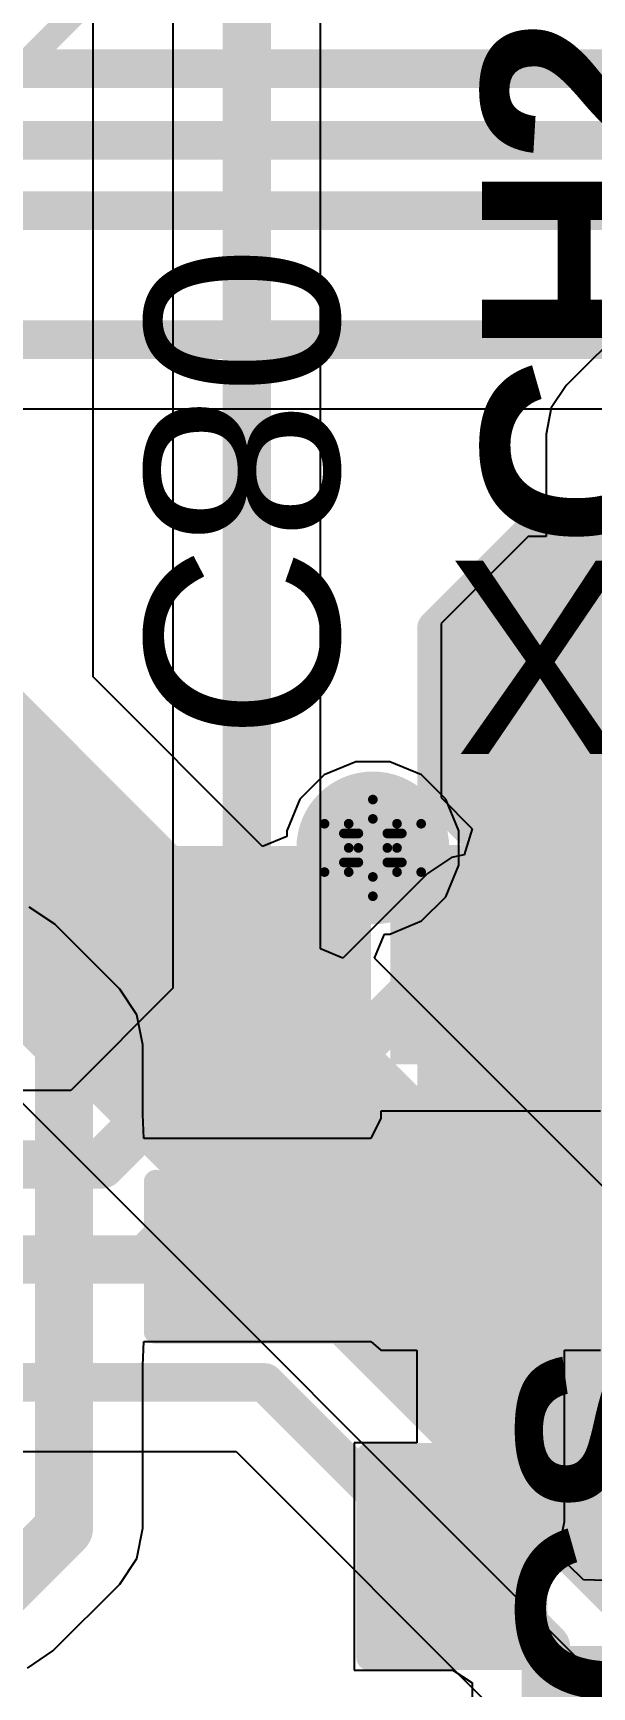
# Model space of a CAD drawing. Header units: inches. Extents: x -2.7 to 10.9, y -2.9 to 7.4.
# Drawn here: x 0.5096 to 0.6252, y 0.389 to 0.7312 of the extents above; entities that cross this region are included whole.
import ezdxf

# ---------------------------------------------------------------- set-up
doc = ezdxf.new("R2010")
doc.units = ezdxf.units.IN
doc.header["$MEASUREMENT"] = 0
for name, color, linetype in [('Board Outline', 216, 'Continuous'), ('Bottom Layer', 5, 'Continuous'), ('Bottom Overlay', 54, 'Continuous'), ('Bottom Paste', 16, 'Continuous'), ('Bottom Solder', 6, 'Continuous'), ('Drill Drawing', 1, 'Continuous'), ('Layer 2', 16, 'Continuous'), ('Layer 3', 76, 'Continuous'), ('Top Layer', 1, 'Continuous'), ('Top Overlay', 2, 'Continuous'), ('Top Paste', 8, 'Continuous'), ('Top Solder', 216, 'Continuous'), ('Via Holes', 16, 'Continuous')]:
    doc.layers.add(name, color=color, linetype=linetype)
doc.styles.add('Arial', font='', dxfattribs={"height": 0.2})
doc.styles.add('Arial_Bold', font='', dxfattribs={"height": 0.2})
doc.styles.get('Arial').set_extended_font_data('Arial')
doc.styles.get('Arial_Bold').set_extended_font_data('Arial', bold=True)

# ---------------------------------------------------------------- blocks, each defined once
blk = doc.blocks.new('T__________10')
at = {"layer": 'Top Layer'}
blk.add_hatch(color=1, dxfattribs=at).paths.add_polyline_path([(0.015, 0.03), (-0.015, 0.03), (-0.03, 0.015), (-0.03, -0.015), (-0.015, -0.03), (0.015, -0.03), (0.03, -0.015), (0.03, 0.015)])
at = {"layer": 'Top Paste'}
blk.add_hatch(color=8, dxfattribs=at).paths.add_polyline_path([(0.015, 0.03), (-0.015, 0.03), (-0.03, 0.015), (-0.03, -0.015), (-0.015, -0.03), (0.015, -0.03), (0.03, -0.015), (0.03, 0.015)])
at = {"layer": 'Top Solder'}
blk.add_hatch(color=216, dxfattribs=at).paths.add_polyline_path([(0.017, 0.034), (-0.017, 0.034), (-0.034, 0.017), (-0.034, -0.017), (-0.017, -0.034), (0.017, -0.034), (0.034, -0.017), (0.034, 0.017)])
at = {"layer": 'Top Overlay'}
for points in [[(-0.037, 0.017, 0.00787, 0.00787, 0), (-0.017, 0.037, 0.00787, 0.00787, 0)], [(-0.017, 0.037, 0.00787, 0.00787, 0), (0.017, 0.037, 0.00787, 0.00787, 0)], [(0.017, 0.037, 0.00787, 0.00787, 0), (0.037, 0.017, 0.00787, 0.00787, 0)], [(-0.037, -0.017, 0.00787, 0.00787, 0), (-0.037, 0.017, 0.00787, 0.00787, 0)], [(0.037, -0.017, 0.00787, 0.00787, 0), (0.037, 0.017, 0.00787, 0.00787, 0)], [(-0.037, -0.017, 0.00787, 0.00787, 0), (-0.017, -0.037, 0.00787, 0.00787, 0)], [(0.017, -0.037, 0.00787, 0.00787, 0), (0.037, -0.017, 0.00787, 0.00787, 0)], [(-0.017, -0.037, 0.00787, 0.00787, 0), (0.017, -0.037, 0.00787, 0.00787, 0)]]:
    blk.add_lwpolyline(points, format="xyseb", dxfattribs=at)
for points in [[(-0.01897, 0.037, 0.00394, 0.00394, 1), (-0.01503, 0.037, 0.00394, 0.00394, 1)], [(-0.01897, 0.037, 0.00394, 0.00394, 1), (-0.01503, 0.037, 0.00394, 0.00394, 1)], [(0.01503, 0.037, 0.00394, 0.00394, 1), (0.01897, 0.037, 0.00394, 0.00394, 1)], [(0.01503, 0.037, 0.00394, 0.00394, 1), (0.01897, 0.037, 0.00394, 0.00394, 1)], [(-0.03897, 0.017, 0.00394, 0.00394, 1), (-0.03503, 0.017, 0.00394, 0.00394, 1)], [(-0.03897, 0.017, 0.00394, 0.00394, 1), (-0.03503, 0.017, 0.00394, 0.00394, 1)], [(0.03503, 0.017, 0.00394, 0.00394, 1), (0.03897, 0.017, 0.00394, 0.00394, 1)], [(0.03503, 0.017, 0.00394, 0.00394, 1), (0.03897, 0.017, 0.00394, 0.00394, 1)], [(-0.03897, -0.017, 0.00394, 0.00394, 1), (-0.03503, -0.017, 0.00394, 0.00394, 1)], [(-0.03897, -0.017, 0.00394, 0.00394, 1), (-0.03503, -0.017, 0.00394, 0.00394, 1)], [(0.03503, -0.017, 0.00394, 0.00394, 1), (0.03897, -0.017, 0.00394, 0.00394, 1)], [(0.03503, -0.017, 0.00394, 0.00394, 1), (0.03897, -0.017, 0.00394, 0.00394, 1)], [(-0.01897, -0.037, 0.00394, 0.00394, 1), (-0.01503, -0.037, 0.00394, 0.00394, 1)], [(-0.01897, -0.037, 0.00394, 0.00394, 1), (-0.01503, -0.037, 0.00394, 0.00394, 1)], [(0.01503, -0.037, 0.00394, 0.00394, 1), (0.01897, -0.037, 0.00394, 0.00394, 1)], [(0.01503, -0.037, 0.00394, 0.00394, 1), (0.01897, -0.037, 0.00394, 0.00394, 1)]]:
    blk.add_lwpolyline(points, format="xyseb", close=True, dxfattribs=at)
blk = doc.blocks.new('T__________17')
at = {"layer": 'Top Layer'}
blk.add_hatch(color=1, dxfattribs=at).paths.add_polyline_path([(0.015, 0.03), (-0.015, 0.03), (-0.03, 0.015), (-0.03, -0.015), (-0.015, -0.03), (0.015, -0.03), (0.03, -0.015), (0.03, 0.015)])
at = {"layer": 'Top Paste'}
blk.add_hatch(color=8, dxfattribs=at).paths.add_polyline_path([(0.015, 0.03), (-0.015, 0.03), (-0.03, 0.015), (-0.03, -0.015), (-0.015, -0.03), (0.015, -0.03), (0.03, -0.015), (0.03, 0.015)])
at = {"layer": 'Top Solder'}
blk.add_hatch(color=216, dxfattribs=at).paths.add_polyline_path([(0.017, 0.034), (-0.017, 0.034), (-0.034, 0.017), (-0.034, -0.017), (-0.017, -0.034), (0.017, -0.034), (0.034, -0.017), (0.034, 0.017)])
at = {"layer": 'Top Overlay'}
for points in [[(-0.037, 0.017, 0.00787, 0.00787, 0), (-0.017, 0.037, 0.00787, 0.00787, 0)], [(-0.017, 0.037, 0.00787, 0.00787, 0), (0.017, 0.037, 0.00787, 0.00787, 0)], [(0.017, 0.037, 0.00787, 0.00787, 0), (0.037, 0.017, 0.00787, 0.00787, 0)], [(-0.037, -0.017, 0.00787, 0.00787, 0), (-0.037, 0.017, 0.00787, 0.00787, 0)], [(0.037, -0.017, 0.00787, 0.00787, 0), (0.037, 0.017, 0.00787, 0.00787, 0)], [(-0.037, -0.017, 0.00787, 0.00787, 0), (-0.017, -0.037, 0.00787, 0.00787, 0)], [(0.017, -0.037, 0.00787, 0.00787, 0), (0.037, -0.017, 0.00787, 0.00787, 0)], [(-0.017, -0.037, 0.00787, 0.00787, 0), (0.017, -0.037, 0.00787, 0.00787, 0)]]:
    blk.add_lwpolyline(points, format="xyseb", dxfattribs=at)
for points in [[(-0.01897, 0.037, 0.00394, 0.00394, 1), (-0.01503, 0.037, 0.00394, 0.00394, 1)], [(-0.01897, 0.037, 0.00394, 0.00394, 1), (-0.01503, 0.037, 0.00394, 0.00394, 1)], [(0.01503, 0.037, 0.00394, 0.00394, 1), (0.01897, 0.037, 0.00394, 0.00394, 1)], [(0.01503, 0.037, 0.00394, 0.00394, 1), (0.01897, 0.037, 0.00394, 0.00394, 1)], [(-0.03897, 0.017, 0.00394, 0.00394, 1), (-0.03503, 0.017, 0.00394, 0.00394, 1)], [(-0.03897, 0.017, 0.00394, 0.00394, 1), (-0.03503, 0.017, 0.00394, 0.00394, 1)], [(0.03503, 0.017, 0.00394, 0.00394, 1), (0.03897, 0.017, 0.00394, 0.00394, 1)], [(0.03503, 0.017, 0.00394, 0.00394, 1), (0.03897, 0.017, 0.00394, 0.00394, 1)], [(-0.03897, -0.017, 0.00394, 0.00394, 1), (-0.03503, -0.017, 0.00394, 0.00394, 1)], [(-0.03897, -0.017, 0.00394, 0.00394, 1), (-0.03503, -0.017, 0.00394, 0.00394, 1)], [(0.03503, -0.017, 0.00394, 0.00394, 1), (0.03897, -0.017, 0.00394, 0.00394, 1)], [(0.03503, -0.017, 0.00394, 0.00394, 1), (0.03897, -0.017, 0.00394, 0.00394, 1)], [(-0.01897, -0.037, 0.00394, 0.00394, 1), (-0.01503, -0.037, 0.00394, 0.00394, 1)], [(-0.01897, -0.037, 0.00394, 0.00394, 1), (-0.01503, -0.037, 0.00394, 0.00394, 1)], [(0.01503, -0.037, 0.00394, 0.00394, 1), (0.01897, -0.037, 0.00394, 0.00394, 1)], [(0.01503, -0.037, 0.00394, 0.00394, 1), (0.01897, -0.037, 0.00394, 0.00394, 1)]]:
    blk.add_lwpolyline(points, format="xyseb", close=True, dxfattribs=at)
blk = doc.blocks.new('Q22FA12800090_B_121')
at = {"layer": 'Bottom Layer'}
for points in [[(-0.0187, 0.06201), (0.0187, 0.06201), (0.0187, 0.02854), (-0.0187, 0.02854)], [(0.03839, 0.06201), (0.07579, 0.06201), (0.07579, 0.02854), (0.03839, 0.02854)], [(-0.0187, 0.01673), (0.0187, 0.01673), (0.0187, -0.01673), (-0.0187, -0.01673)], [(0.03839, 0.01673), (0.07579, 0.01673), (0.07579, -0.01673), (0.03839, -0.01673)]]:
    blk.add_hatch(color=5, dxfattribs=at).paths.add_polyline_path(points)
at = {"layer": 'Bottom Paste'}
for points in [[(-0.0187, 0.06201), (0.0187, 0.06201), (0.0187, 0.02854), (-0.0187, 0.02854)], [(0.03839, 0.06201), (0.07579, 0.06201), (0.07579, 0.02854), (0.03839, 0.02854)], [(-0.0187, 0.01673), (0.0187, 0.01673), (0.0187, -0.01673), (-0.0187, -0.01673)], [(0.03839, 0.01673), (0.07579, 0.01673), (0.07579, -0.01673), (0.03839, -0.01673)]]:
    blk.add_hatch(color=16, dxfattribs=at).paths.add_polyline_path(points)
at = {"layer": 'Bottom Solder'}
for points in [[(-0.0227, 0.06601), (0.0227, 0.06601), (0.0227, 0.02454), (-0.0227, 0.02454)], [(0.03439, 0.06601), (0.07979, 0.06601), (0.07979, 0.02454), (0.03439, 0.02454)], [(-0.0227, 0.02073), (0.0227, 0.02073), (0.0227, -0.02073), (-0.0227, -0.02073)], [(0.03439, 0.02073), (0.07979, 0.02073), (0.07979, -0.02073), (0.03439, -0.02073)]]:
    blk.add_hatch(color=6, dxfattribs=at).paths.add_polyline_path(points)
at = {"layer": 'Bottom Overlay'}
for points in [[(0.02654, 0.05564, 0.005, 0.005, 0), (0.03054, 0.05564, 0.005, 0.005, 0)], [(-0.02746, 0.00164, 0.005, 0.005, 0), (-0.02746, -0.00436, 0.005, 0.005, 0)], [(-0.02746, 0.00164, 0.005, 0.005, 0), (-0.02446, -0.00136, 0.005, 0.005, 0)], [(-0.02446, -0.00136, 0.005, 0.005, 0), (-0.02746, -0.00436, 0.005, 0.005, 0)], [(0.02654, -0.01136, 0.005, 0.005, 0), (0.03054, -0.01136, 0.005, 0.005, 0)]]:
    blk.add_lwpolyline(points, format="xyseb", dxfattribs=at)
for points in [[(0.02529, 0.05564, 0.0025, 0.0025, 1), (0.02779, 0.05564, 0.0025, 0.0025, 1)], [(0.02929, 0.05564, 0.0025, 0.0025, 1), (0.03179, 0.05564, 0.0025, 0.0025, 1)], [(-0.02871, 0.00164, 0.0025, 0.0025, 1), (-0.02621, 0.00164, 0.0025, 0.0025, 1)], [(-0.02871, 0.00164, 0.0025, 0.0025, 1), (-0.02621, 0.00164, 0.0025, 0.0025, 1)], [(-0.02571, -0.00136, 0.0025, 0.0025, 1), (-0.02321, -0.00136, 0.0025, 0.0025, 1)], [(-0.02571, -0.00136, 0.0025, 0.0025, 1), (-0.02321, -0.00136, 0.0025, 0.0025, 1)], [(-0.02871, -0.00436, 0.0025, 0.0025, 1), (-0.02621, -0.00436, 0.0025, 0.0025, 1)], [(-0.02871, -0.00436, 0.0025, 0.0025, 1), (-0.02621, -0.00436, 0.0025, 0.0025, 1)], [(0.02529, -0.01136, 0.0025, 0.0025, 1), (0.02779, -0.01136, 0.0025, 0.0025, 1)], [(0.02929, -0.01136, 0.0025, 0.0025, 1), (0.03179, -0.01136, 0.0025, 0.0025, 1)]]:
    blk.add_lwpolyline(points, format="xyseb", close=True, dxfattribs=at)
blk = doc.blocks.new('R___0603_B_149')
at = {"layer": 'Bottom Layer'}
for points in [[(-0.045, -0.0175), (-0.045, 0.0175), (-0.015, 0.0175), (-0.015, -0.0175)], [(0.015, -0.0175), (0.015, 0.0175), (0.045, 0.0175), (0.045, -0.0175)]]:
    blk.add_hatch(color=5, dxfattribs=at).paths.add_polyline_path(points)
at = {"layer": 'Bottom Paste'}
for points in [[(-0.045, -0.0175), (-0.045, 0.0175), (-0.015, 0.0175), (-0.015, -0.0175)], [(0.015, -0.0175), (0.015, 0.0175), (0.045, 0.0175), (0.045, -0.0175)]]:
    blk.add_hatch(color=16, dxfattribs=at).paths.add_polyline_path(points)
at = {"layer": 'Bottom Solder'}
for points in [[(-0.049, -0.0215), (-0.049, 0.0215), (-0.011, 0.0215), (-0.011, -0.0215)], [(0.011, -0.0215), (0.011, 0.0215), (0.049, 0.0215), (0.049, -0.0215)]]:
    blk.add_hatch(color=6, dxfattribs=at).paths.add_polyline_path(points)
at = {"layer": 'Bottom Overlay'}
for points in [[(-0.048, 0.021, 0.005, 0.005, 0), (0.048, 0.021, 0.005, 0.005, 0)], [(-0.048, -0.021, 0.005, 0.005, 0), (-0.048, 0.021, 0.005, 0.005, 0)], [(0.048, -0.021, 0.005, 0.005, 0), (0.048, 0.021, 0.005, 0.005, 0)], [(-0.048, -0.021, 0.005, 0.005, 0), (0.048, -0.021, 0.005, 0.005, 0)]]:
    blk.add_lwpolyline(points, format="xyseb", dxfattribs=at)
for points in [[(-0.04925, 0.021, 0.0025, 0.0025, 1), (-0.04675, 0.021, 0.0025, 0.0025, 1)], [(-0.04925, 0.021, 0.0025, 0.0025, 1), (-0.04675, 0.021, 0.0025, 0.0025, 1)], [(0.04675, 0.021, 0.0025, 0.0025, 1), (0.04925, 0.021, 0.0025, 0.0025, 1)], [(0.04675, 0.021, 0.0025, 0.0025, 1), (0.04925, 0.021, 0.0025, 0.0025, 1)], [(-0.04925, -0.021, 0.0025, 0.0025, 1), (-0.04675, -0.021, 0.0025, 0.0025, 1)], [(-0.04925, -0.021, 0.0025, 0.0025, 1), (-0.04675, -0.021, 0.0025, 0.0025, 1)], [(0.04675, -0.021, 0.0025, 0.0025, 1), (0.04925, -0.021, 0.0025, 0.0025, 1)], [(0.04675, -0.021, 0.0025, 0.0025, 1), (0.04925, -0.021, 0.0025, 0.0025, 1)]]:
    blk.add_lwpolyline(points, format="xyseb", close=True, dxfattribs=at)
blk = doc.blocks.new('C___0603_B_275')
at = {"layer": 'Bottom Layer'}
for points in [[(-0.045, -0.0175), (-0.045, 0.0175), (-0.015, 0.0175), (-0.015, -0.0175)], [(0.015, -0.0175), (0.015, 0.0175), (0.045, 0.0175), (0.045, -0.0175)]]:
    blk.add_hatch(color=5, dxfattribs=at).paths.add_polyline_path(points)
at = {"layer": 'Bottom Paste'}
for points in [[(-0.045, -0.0175), (-0.045, 0.0175), (-0.015, 0.0175), (-0.015, -0.0175)], [(0.015, -0.0175), (0.015, 0.0175), (0.045, 0.0175), (0.045, -0.0175)]]:
    blk.add_hatch(color=16, dxfattribs=at).paths.add_polyline_path(points)
at = {"layer": 'Bottom Solder'}
for points in [[(-0.04736, -0.01986), (-0.04736, 0.01986), (-0.01264, 0.01986), (-0.01264, -0.01986)], [(0.01264, -0.01986), (0.01264, 0.01986), (0.04736, 0.01986), (0.04736, -0.01986)]]:
    blk.add_hatch(color=6, dxfattribs=at).paths.add_polyline_path(points)
at = {"layer": 'Bottom Overlay'}
for points in [[(-0.018, 0.021, 0.005, 0.005, 0), (-0.049, 0.021, 0.005, 0.005, 0)], [(-0.049, -0.021, 0.005, 0.005, 0), (-0.049, 0.021, 0.005, 0.005, 0)], [(0.049, 0.021, 0.005, 0.005, 0), (0.018, 0.021, 0.005, 0.005, 0)], [(0.049, -0.021, 0.005, 0.005, 0), (0.049, 0.021, 0.005, 0.005, 0)], [(-0.018, -0.021, 0.005, 0.005, 0), (-0.049, -0.021, 0.005, 0.005, 0)], [(0.049, -0.021, 0.005, 0.005, 0), (0.018, -0.021, 0.005, 0.005, 0)]]:
    blk.add_lwpolyline(points, format="xyseb", dxfattribs=at)
for points in [[(-0.05025, 0.021, 0.0025, 0.0025, 1), (-0.04775, 0.021, 0.0025, 0.0025, 1)], [(-0.05025, 0.021, 0.0025, 0.0025, 1), (-0.04775, 0.021, 0.0025, 0.0025, 1)], [(-0.01925, 0.021, 0.0025, 0.0025, 1), (-0.01675, 0.021, 0.0025, 0.0025, 1)], [(0.01675, 0.021, 0.0025, 0.0025, 1), (0.01925, 0.021, 0.0025, 0.0025, 1)], [(0.04775, 0.021, 0.0025, 0.0025, 1), (0.05025, 0.021, 0.0025, 0.0025, 1)], [(0.04775, 0.021, 0.0025, 0.0025, 1), (0.05025, 0.021, 0.0025, 0.0025, 1)], [(-0.05025, -0.021, 0.0025, 0.0025, 1), (-0.04775, -0.021, 0.0025, 0.0025, 1)], [(-0.05025, -0.021, 0.0025, 0.0025, 1), (-0.04775, -0.021, 0.0025, 0.0025, 1)], [(-0.01925, -0.021, 0.0025, 0.0025, 1), (-0.01675, -0.021, 0.0025, 0.0025, 1)], [(0.01675, -0.021, 0.0025, 0.0025, 1), (0.01925, -0.021, 0.0025, 0.0025, 1)], [(0.04775, -0.021, 0.0025, 0.0025, 1), (0.05025, -0.021, 0.0025, 0.0025, 1)], [(0.04775, -0.021, 0.0025, 0.0025, 1), (0.05025, -0.021, 0.0025, 0.0025, 1)]]:
    blk.add_lwpolyline(points, format="xyseb", close=True, dxfattribs=at)

msp = doc.modelspace()

# ---------------------------------------------------------------- hatches: boundary and pattern name
at = {"layer": 'Bottom Layer'}
h = msp.add_hatch(color=5, dxfattribs=at)
edge = h.paths.add_edge_path()
edge.add_arc((0.57989, 0.5626), 0.01181, 0, 360)
at = {"layer": 'Bottom Solder'}
h = msp.add_hatch(color=6, dxfattribs=at)
edge = h.paths.add_edge_path()
edge.add_arc((0.57989, 0.5626), 0.01581, 0, 360)
at = {"layer": 'Layer 2'}
h = msp.add_hatch(color=16, dxfattribs=at)
edge = h.paths.add_edge_path()
edge.add_arc((0.57989, 0.5626), 0.01181, 0, 360)
at = {"layer": 'Layer 3'}
h = msp.add_hatch(color=76, dxfattribs=at)
edge = h.paths.add_edge_path()
edge.add_arc((0.57989, 0.5626), 0.01181, 0, 360)
at = {"layer": 'Top Layer'}
h = msp.add_hatch(color=1, dxfattribs=at)
edge = h.paths.add_edge_path()
edge.add_arc((0.57989, 0.5626), 0.01181, 0, 360)
at = {"layer": 'Top Solder'}
h = msp.add_hatch(color=216, dxfattribs=at)
edge = h.paths.add_edge_path()
edge.add_arc((0.57989, 0.5626), 0.01581, 0, 360)
at = {"layer": 'Via Holes'}
h = msp.add_hatch(color=7, dxfattribs=at)
edge = h.paths.add_edge_path()
edge.add_arc((0.57989, 0.5626), 0.00591, 0, 360)

# ---------------------------------------------------------------- linework, layer by layer
at = {"layer": 'Board Outline'}
msp.add_lwpolyline([(-2.49969, 1.37795, 0.005, 0.005, -0.740599), (2.8433, 0.25075, 0.005, 0.005, 0)], format="xyseb", dxfattribs=at)
at = {"layer": 'Bottom Layer'}
for p, q in [((0.49514, 0.65345), (0.66369, 0.65345)), ((0.51407, 0.54681), (0.50878, 0.55035)), ((0.52752, 0.53337), (0.51407, 0.54681)), ((0.53105, 0.52808), (0.52752, 0.53337)), ((0.5323, 0.52184), (0.53105, 0.52808)), ((0.5323, 0.50743), (0.5323, 0.52184)), ((0.5325, 0.50251), (0.5323, 0.50743)), ((0.58154, 0.50667), (0.5795, 0.50251)), ((0.627, 0.50813), (0.58154, 0.50813)), ((0.58154, 0.50813), (0.58154, 0.50667)), ((0.5795, 0.50251), (0.5325, 0.50251)), ((0.5323, 0.4556), (0.5325, 0.46051)), ((0.5325, 0.46051), (0.5795, 0.46051)), ((0.5795, 0.46051), (0.58154, 0.45872)), ((0.58154, 0.45872), (0.58154, 0.45872)), ((0.58154, 0.45872), (0.58897, 0.45872)), ((0.58897, 0.45872), (0.58897, 0.4395)), ((0.61956, 0.42327), (0.61956, 0.45872)), ((0.61956, 0.45872), (0.627, 0.45872)), ((0.5323, 0.42184), (0.5323, 0.4556)), ((0.58897, 0.4395), (0.576, 0.4395)), ((0.576, 0.4395), (0.576, 0.3925)), ((0.53105, 0.41559), (0.5323, 0.42184)), ((0.6184, 0.41741), (0.61956, 0.42327)), ((0.52752, 0.4103), (0.53105, 0.41559)), ((0.618, 0.41682), (0.6184, 0.41741)), ((0.618, 0.41586), (0.618, 0.41682)), ((0.62031, 0.41431), (0.618, 0.41586)), ((0.62346, 0.41116), (0.62031, 0.41431)), ((0.63034, 0.41097), (0.62346, 0.41116)), ((0.51368, 0.39646), (0.52752, 0.4103)), ((0.50839, 0.39293), (0.51368, 0.39646)), ((0.576, 0.3925), (0.59646, 0.3925)), ((0.59646, 0.3925), (0.60042, 0.38985)), ((0.60042, 0.38985), (0.60042, 0.24586))]:
    msp.add_line(p, q, dxfattribs=at)
for points in [[(0.48119, 0.72384, 0.008, 0.008, 0), (0.82631, 0.72384, 0.008, 0.008, 0)], [(0.48721, 0.709, 0.008, 0.008, 0), (0.81901, 0.709, 0.008, 0.008, 0)], [(0.49295, 0.6944, 0.008, 0.008, 0), (0.81133, 0.6944, 0.008, 0.008, 0)], [(0.48922, 0.66773, 0.008, 0.008, 0), (0.6746, 0.66773, 0.008, 0.008, 0)], [(0.50254, 0.53528, 0.012, 0.012, 0), (0.51598, 0.52184, 0.012, 0.012, 0)], [(0.51598, 0.42184, 0.012, 0.012, 0), (0.51598, 0.52184, 0.012, 0.012, 0)], [(0.556, 0.48151, 0.01, 0.01, 0), (0.60235, 0.48151, 0.01, 0.01, 0)], [(0.60235, 0.48151, 0.01, 0.01, 0), (0.60427, 0.48343, 0.01, 0.01, 0)], [(0.60427, 0.42327, 0.01, 0.01, 0), (0.60427, 0.48343, 0.01, 0.01, 0)], [(0.50215, 0.408, 0.012, 0.012, 0), (0.51598, 0.42184, 0.012, 0.012, 0)], [(0.597, 0.416, 0.01, 0.01, 0), (0.60427, 0.42327, 0.01, 0.01, 0)], [(0.597, 0.4135, 0.01, 0.01, 0), (0.597, 0.416, 0.01, 0.01, 0)], [(0.597, 0.4135, 0.01, 0.01, 0), (0.607, 0.4035, 0.01, 0.01, 0)], [(0.607, 0.4035, 0.01, 0.01, 0), (0.6095, 0.4035, 0.01, 0.01, 0)], [(0.6095, 0.4035, 0.01, 0.01, 0), (0.61572, 0.39728, 0.01, 0.01, 0)], [(0.61572, 0.24586, 0.01, 0.01, 0), (0.61572, 0.39728, 0.01, 0.01, 0)]]:
    msp.add_lwpolyline(points, format="xyseb", dxfattribs=at)
for points in [[(0.51298, 0.52184, 0.006, 0.006, 1), (0.51898, 0.52184, 0.006, 0.006, 1)], [(0.51298, 0.52184, 0.006, 0.006, 1), (0.51898, 0.52184, 0.006, 0.006, 1)], [(0.5535, 0.48151, 0.005, 0.005, 1), (0.5585, 0.48151, 0.005, 0.005, 1)], [(0.59985, 0.48151, 0.005, 0.005, 1), (0.60485, 0.48151, 0.005, 0.005, 1)], [(0.59985, 0.48151, 0.005, 0.005, 1), (0.60485, 0.48151, 0.005, 0.005, 1)], [(0.60177, 0.48343, 0.005, 0.005, 1), (0.60677, 0.48343, 0.005, 0.005, 1)], [(0.60177, 0.48343, 0.005, 0.005, 1), (0.60677, 0.48343, 0.005, 0.005, 1)], [(0.51298, 0.42184, 0.006, 0.006, 1), (0.51898, 0.42184, 0.006, 0.006, 1)], [(0.51298, 0.42184, 0.006, 0.006, 1), (0.51898, 0.42184, 0.006, 0.006, 1)], [(0.60177, 0.42327, 0.005, 0.005, 1), (0.60677, 0.42327, 0.005, 0.005, 1)], [(0.60177, 0.42327, 0.005, 0.005, 1), (0.60677, 0.42327, 0.005, 0.005, 1)], [(0.5945, 0.416, 0.005, 0.005, 1), (0.5995, 0.416, 0.005, 0.005, 1)], [(0.5945, 0.416, 0.005, 0.005, 1), (0.5995, 0.416, 0.005, 0.005, 1)], [(0.5945, 0.4135, 0.005, 0.005, 1), (0.5995, 0.4135, 0.005, 0.005, 1)], [(0.5945, 0.4135, 0.005, 0.005, 1), (0.5995, 0.4135, 0.005, 0.005, 1)], [(0.6045, 0.4035, 0.005, 0.005, 1), (0.6095, 0.4035, 0.005, 0.005, 1)], [(0.6045, 0.4035, 0.005, 0.005, 1), (0.6095, 0.4035, 0.005, 0.005, 1)], [(0.607, 0.4035, 0.005, 0.005, 1), (0.612, 0.4035, 0.005, 0.005, 1)], [(0.607, 0.4035, 0.005, 0.005, 1), (0.612, 0.4035, 0.005, 0.005, 1)], [(0.61322, 0.39728, 0.005, 0.005, 1), (0.61822, 0.39728, 0.005, 0.005, 1)], [(0.61322, 0.39728, 0.005, 0.005, 1), (0.61822, 0.39728, 0.005, 0.005, 1)]]:
    msp.add_lwpolyline(points, format="xyseb", close=True, dxfattribs=at)
at = {"layer": 'Bottom Overlay'}
msp.add_lwpolyline([(0.256, 0.473, 0.005, 0.005, 0), (0.52, 0.737, 0.005, 0.005, 0)], format="xyseb", dxfattribs=at)
at = {"layer": 'Drill Drawing'}
for points in [[(0.57489, 0.5676, 0.002, 0.002, 0), (0.57989, 0.5726, 0.002, 0.002, 0)], [(0.57989, 0.5726, 0.002, 0.002, 0), (0.58489, 0.5676, 0.002, 0.002, 0)], [(0.56989, 0.5676, 0.002, 0.002, 0), (0.57489, 0.5626, 0.002, 0.002, 0)], [(0.56989, 0.5676, 0.002, 0.002, 0), (0.57489, 0.5676, 0.002, 0.002, 0)], [(0.57689, 0.5656, 0.002, 0.002, 0), (0.57989, 0.5686, 0.002, 0.002, 0)], [(0.57989, 0.5686, 0.002, 0.002, 0), (0.58289, 0.5656, 0.002, 0.002, 0)], [(0.58489, 0.5676, 0.002, 0.002, 0), (0.58989, 0.5676, 0.002, 0.002, 0)], [(0.58489, 0.5626, 0.002, 0.002, 0), (0.58989, 0.5676, 0.002, 0.002, 0)], [(0.57389, 0.5656, 0.002, 0.002, 0), (0.57689, 0.5626, 0.002, 0.002, 0)], [(0.57389, 0.5656, 0.002, 0.002, 0), (0.57689, 0.5656, 0.002, 0.002, 0)], [(0.58289, 0.5656, 0.002, 0.002, 0), (0.58589, 0.5656, 0.002, 0.002, 0)], [(0.58289, 0.5626, 0.002, 0.002, 0), (0.58589, 0.5656, 0.002, 0.002, 0)], [(0.56989, 0.5576, 0.002, 0.002, 0), (0.57489, 0.5626, 0.002, 0.002, 0)], [(0.57389, 0.5596, 0.002, 0.002, 0), (0.57689, 0.5626, 0.002, 0.002, 0)], [(0.58289, 0.5626, 0.002, 0.002, 0), (0.58589, 0.5596, 0.002, 0.002, 0)], [(0.58489, 0.5626, 0.002, 0.002, 0), (0.58989, 0.5576, 0.002, 0.002, 0)], [(0.56989, 0.5576, 0.002, 0.002, 0), (0.57489, 0.5576, 0.002, 0.002, 0)], [(0.57389, 0.5596, 0.002, 0.002, 0), (0.57689, 0.5596, 0.002, 0.002, 0)], [(0.57489, 0.5576, 0.002, 0.002, 0), (0.57989, 0.5526, 0.002, 0.002, 0)], [(0.57689, 0.5596, 0.002, 0.002, 0), (0.57989, 0.5566, 0.002, 0.002, 0)], [(0.57989, 0.5566, 0.002, 0.002, 0), (0.58289, 0.5596, 0.002, 0.002, 0)], [(0.57989, 0.5526, 0.002, 0.002, 0), (0.58489, 0.5576, 0.002, 0.002, 0)], [(0.58289, 0.5596, 0.002, 0.002, 0), (0.58589, 0.5596, 0.002, 0.002, 0)], [(0.58489, 0.5576, 0.002, 0.002, 0), (0.58989, 0.5576, 0.002, 0.002, 0)]]:
    msp.add_lwpolyline(points, format="xyseb", dxfattribs=at)
for points in [[(0.57939, 0.5726, 0.001, 0.001, 1), (0.58039, 0.5726, 0.001, 0.001, 1)], [(0.57939, 0.5726, 0.001, 0.001, 1), (0.58039, 0.5726, 0.001, 0.001, 1)], [(0.56939, 0.5676, 0.001, 0.001, 1), (0.57039, 0.5676, 0.001, 0.001, 1)], [(0.56939, 0.5676, 0.001, 0.001, 1), (0.57039, 0.5676, 0.001, 0.001, 1)], [(0.57439, 0.5676, 0.001, 0.001, 1), (0.57539, 0.5676, 0.001, 0.001, 1)], [(0.57439, 0.5676, 0.001, 0.001, 1), (0.57539, 0.5676, 0.001, 0.001, 1)], [(0.57939, 0.5686, 0.001, 0.001, 1), (0.58039, 0.5686, 0.001, 0.001, 1)], [(0.57939, 0.5686, 0.001, 0.001, 1), (0.58039, 0.5686, 0.001, 0.001, 1)], [(0.58439, 0.5676, 0.001, 0.001, 1), (0.58539, 0.5676, 0.001, 0.001, 1)], [(0.58439, 0.5676, 0.001, 0.001, 1), (0.58539, 0.5676, 0.001, 0.001, 1)], [(0.58939, 0.5676, 0.001, 0.001, 1), (0.59039, 0.5676, 0.001, 0.001, 1)], [(0.58939, 0.5676, 0.001, 0.001, 1), (0.59039, 0.5676, 0.001, 0.001, 1)], [(0.57339, 0.5656, 0.001, 0.001, 1), (0.57439, 0.5656, 0.001, 0.001, 1)], [(0.57339, 0.5656, 0.001, 0.001, 1), (0.57439, 0.5656, 0.001, 0.001, 1)], [(0.57639, 0.5656, 0.001, 0.001, 1), (0.57739, 0.5656, 0.001, 0.001, 1)], [(0.57639, 0.5656, 0.001, 0.001, 1), (0.57739, 0.5656, 0.001, 0.001, 1)], [(0.58239, 0.5656, 0.001, 0.001, 1), (0.58339, 0.5656, 0.001, 0.001, 1)], [(0.58239, 0.5656, 0.001, 0.001, 1), (0.58339, 0.5656, 0.001, 0.001, 1)], [(0.58539, 0.5656, 0.001, 0.001, 1), (0.58639, 0.5656, 0.001, 0.001, 1)], [(0.58539, 0.5656, 0.001, 0.001, 1), (0.58639, 0.5656, 0.001, 0.001, 1)], [(0.57439, 0.5626, 0.001, 0.001, 1), (0.57539, 0.5626, 0.001, 0.001, 1)], [(0.57439, 0.5626, 0.001, 0.001, 1), (0.57539, 0.5626, 0.001, 0.001, 1)], [(0.57639, 0.5626, 0.001, 0.001, 1), (0.57739, 0.5626, 0.001, 0.001, 1)], [(0.57639, 0.5626, 0.001, 0.001, 1), (0.57739, 0.5626, 0.001, 0.001, 1)], [(0.58239, 0.5626, 0.001, 0.001, 1), (0.58339, 0.5626, 0.001, 0.001, 1)], [(0.58239, 0.5626, 0.001, 0.001, 1), (0.58339, 0.5626, 0.001, 0.001, 1)], [(0.58439, 0.5626, 0.001, 0.001, 1), (0.58539, 0.5626, 0.001, 0.001, 1)], [(0.58439, 0.5626, 0.001, 0.001, 1), (0.58539, 0.5626, 0.001, 0.001, 1)], [(0.56939, 0.5576, 0.001, 0.001, 1), (0.57039, 0.5576, 0.001, 0.001, 1)], [(0.56939, 0.5576, 0.001, 0.001, 1), (0.57039, 0.5576, 0.001, 0.001, 1)], [(0.57339, 0.5596, 0.001, 0.001, 1), (0.57439, 0.5596, 0.001, 0.001, 1)], [(0.57339, 0.5596, 0.001, 0.001, 1), (0.57439, 0.5596, 0.001, 0.001, 1)], [(0.57439, 0.5576, 0.001, 0.001, 1), (0.57539, 0.5576, 0.001, 0.001, 1)], [(0.57439, 0.5576, 0.001, 0.001, 1), (0.57539, 0.5576, 0.001, 0.001, 1)], [(0.57639, 0.5596, 0.001, 0.001, 1), (0.57739, 0.5596, 0.001, 0.001, 1)], [(0.57639, 0.5596, 0.001, 0.001, 1), (0.57739, 0.5596, 0.001, 0.001, 1)], [(0.58239, 0.5596, 0.001, 0.001, 1), (0.58339, 0.5596, 0.001, 0.001, 1)], [(0.58239, 0.5596, 0.001, 0.001, 1), (0.58339, 0.5596, 0.001, 0.001, 1)], [(0.58439, 0.5576, 0.001, 0.001, 1), (0.58539, 0.5576, 0.001, 0.001, 1)], [(0.58439, 0.5576, 0.001, 0.001, 1), (0.58539, 0.5576, 0.001, 0.001, 1)], [(0.58539, 0.5596, 0.001, 0.001, 1), (0.58639, 0.5596, 0.001, 0.001, 1)], [(0.58539, 0.5596, 0.001, 0.001, 1), (0.58639, 0.5596, 0.001, 0.001, 1)], [(0.58939, 0.5576, 0.001, 0.001, 1), (0.59039, 0.5576, 0.001, 0.001, 1)], [(0.58939, 0.5576, 0.001, 0.001, 1), (0.59039, 0.5576, 0.001, 0.001, 1)], [(0.57939, 0.5566, 0.001, 0.001, 1), (0.58039, 0.5566, 0.001, 0.001, 1)], [(0.57939, 0.5566, 0.001, 0.001, 1), (0.58039, 0.5566, 0.001, 0.001, 1)], [(0.57939, 0.5526, 0.001, 0.001, 1), (0.58039, 0.5526, 0.001, 0.001, 1)], [(0.57939, 0.5526, 0.001, 0.001, 1), (0.58039, 0.5526, 0.001, 0.001, 1)]]:
    msp.add_lwpolyline(points, format="xyseb", close=True, dxfattribs=at)
at = {"layer": 'Layer 3'}
for p, q in [((0.522, 0.598), (0.522, 1.356)), ((0.55708, 0.56292), (0.522, 0.598)), ((0.57635, 0.58042), (0.5698, 0.5777)), ((0.58343, 0.58042), (0.57635, 0.58042)), ((0.58998, 0.5777), (0.58343, 0.58042)), ((0.5698, 0.5777), (0.56479, 0.57269)), ((0.59499, 0.57269), (0.58998, 0.5777)), ((0.56479, 0.57269), (0.56208, 0.56615)), ((0.5977, 0.56615), (0.59499, 0.57269)), ((0.56208, 0.56499), (0.55708, 0.56292)), ((0.56208, 0.56615), (0.56208, 0.56499)), ((0.5977, 0.55906), (0.5977, 0.56615)), ((0.4592, 0.55794), (0.63932, 0.37782)), ((0.59499, 0.55251), (0.5977, 0.55906)), ((0.58998, 0.5475), (0.59499, 0.55251)), ((0.58343, 0.54479), (0.58998, 0.5475)), ((0.58021, 0.53979), (0.58228, 0.54479)), ((0.58228, 0.54479), (0.58343, 0.54479)), ((0.65357, 0.46643), (0.58021, 0.53979))]:
    msp.add_line(p, q, dxfattribs=at)
msp.add_lwpolyline([(0.48416, 0.5829, 0.05, 0.05, 0), (0.75602, 0.31104, 0.05, 0.05, 0)], format="xyseb", dxfattribs=at)
at = {"layer": 'Top Layer'}
for p, q in [((0.53851, 0.8569), (0.53851, 0.53356)), ((0.56909, 0.54172), (0.56909, 0.85057)), ((0.63946, 0.67782), (0.61991, 0.65827)), ((0.61991, 0.65827), (0.61681, 0.65364)), ((0.61681, 0.65364), (0.61573, 0.64817)), ((0.61573, 0.64817), (0.61573, 0.64817)), ((0.61573, 0.64817), (0.61573, 0.627)), ((0.612, 0.627), (0.594, 0.609)), ((0.61573, 0.627), (0.612, 0.627)), ((0.594, 0.609), (0.594, 0.573)), ((0.594, 0.573), (0.60044, 0.56656)), ((0.60044, 0.56656), (0.59879, 0.56114)), ((0.59879, 0.56114), (0.59617, 0.56062)), ((0.59617, 0.56062), (0.59121, 0.5573)), ((0.59121, 0.5573), (0.57371, 0.53981)), ((0.57371, 0.53981), (0.56909, 0.54172)), ((0.53851, 0.53356), (0.51736, 0.51241)), ((0.51736, 0.51241), (0.46851, 0.51241)), ((0.42806, 0.43773), (0.55157, 0.43773)), ((0.55157, 0.43773), (0.74567, 0.24362))]:
    msp.add_line(p, q, dxfattribs=at)
for points in [[(0.5538, 0.52723, 0.01, 0.01, 0), (0.5538, 0.8569, 0.01, 0.01, 0)], [(0.53299, 0.47746, 0.01, 0.01, 0), (0.60202, 0.54649, 0.01, 0.01, 0)], [(0.60202, 0.54649, 0.01, 0.01, 0), (0.84882, 0.54649, 0.01, 0.01, 0)], [(0.52369, 0.49712, 0.01, 0.01, 0), (0.5538, 0.52723, 0.01, 0.01, 0)], [(0.40148, 0.49712, 0.01, 0.01, 0), (0.52369, 0.49712, 0.01, 0.01, 0)], [(0.38877, 0.47746, 0.01, 0.01, 0), (0.53299, 0.47746, 0.01, 0.01, 0)], [(0.41715, 0.45201, 0.008, 0.008, 0), (0.55748, 0.45201, 0.008, 0.008, 0)], [(0.55748, 0.45201, 0.008, 0.008, 0), (0.76348, 0.246, 0.008, 0.008, 0)]]:
    msp.add_lwpolyline(points, format="xyseb", dxfattribs=at)
for points in [[(0.59952, 0.54649, 0.005, 0.005, 1), (0.60452, 0.54649, 0.005, 0.005, 1)], [(0.59952, 0.54649, 0.005, 0.005, 1), (0.60452, 0.54649, 0.005, 0.005, 1)], [(0.5513, 0.52723, 0.005, 0.005, 1), (0.5563, 0.52723, 0.005, 0.005, 1)], [(0.5513, 0.52723, 0.005, 0.005, 1), (0.5563, 0.52723, 0.005, 0.005, 1)], [(0.52119, 0.49712, 0.005, 0.005, 1), (0.52619, 0.49712, 0.005, 0.005, 1)], [(0.52119, 0.49712, 0.005, 0.005, 1), (0.52619, 0.49712, 0.005, 0.005, 1)], [(0.53049, 0.47746, 0.005, 0.005, 1), (0.53549, 0.47746, 0.005, 0.005, 1)], [(0.53049, 0.47746, 0.005, 0.005, 1), (0.53549, 0.47746, 0.005, 0.005, 1)], [(0.55548, 0.45201, 0.004, 0.004, 1), (0.55948, 0.45201, 0.004, 0.004, 1)], [(0.55548, 0.45201, 0.004, 0.004, 1), (0.55948, 0.45201, 0.004, 0.004, 1)]]:
    msp.add_lwpolyline(points, format="xyseb", close=True, dxfattribs=at)

# ---------------------------------------------------------------- block references
for name, p in [('T__________17', (0.63, 0.591)), ('T__________10', (0.63, 0.502)), ('R___0603_B_149', (0.627, 0.416))]:
    msp.add_blockref(name, p)
for name, p, rotation in [('C___0603_B_275', (0.556, 0.51151), 270), ('Q22FA12800090_B_121', (0.64954, 0.48343), 90)]:
    msp.add_blockref(name, p, dxfattribs=dict(rotation=rotation))

# ---------------------------------------------------------------- texts
at = {"layer": 'Bottom Overlay', "style": 'Arial', "text_generation_flag": 2}
for s, rotation, p in [('C80', 270, (0.53279, 0.5848)), ('X3', 180, (0.59568, 0.622))]:
    msp.add_text(s, height=0.04, rotation=rotation, dxfattribs=at).set_placement(p)
at = {"layer": 'Top Overlay', "style": 'Arial_Bold'}
for s, p in [('CH2O_TX', (0.64184, 0.62473)), ('BGT CS', (0.64921, 0.25273))]:
    msp.add_text(s, height=0.03937, rotation=90, dxfattribs=at).set_placement(p)

doc.saveas('drawing.dxf')
